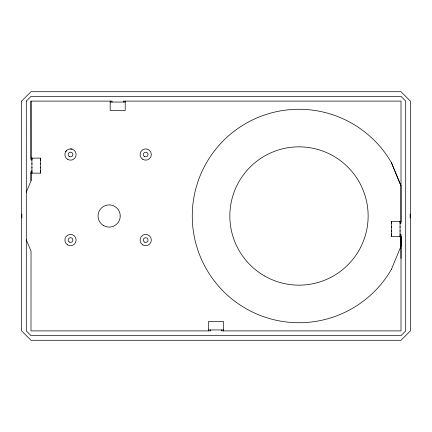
<?xml version="1.0" encoding="UTF-8"?>
<svg xmlns="http://www.w3.org/2000/svg" width="432" height="432" viewBox="0 0 432 432"><rect width="100%" height="100%" fill="white"/><g stroke="black" fill="none" stroke-linecap="round" stroke-linejoin="round"><path stroke-width="0.65" d="M26.298 192.224L31.039 180.781L30.991 171.272L31.93 171.272L31.93 170.516M30.991 173.146L40.387 173.146L40.387 158.123L30.996 158.123L30.991 159.997L31.93 159.997L31.93 158.123L31.93 173.146L31.93 172.141M110.182 101.11L110.182 110.5L125.21 110.5L125.21 101.11L125.21 102.049L110.182 102.049M112.061 102.049L112.061 101.11L30.991 101.11L30.996 158.123M123.331 102.049L123.331 101.11L401.009 101.11L401.009 223.274L400.07 223.274L400.07 221.4L400.07 236.423L400.07 235.418M208.489 330.89L208.489 321.5L223.511 321.5L223.511 330.89L223.511 329.951L208.489 329.951M210.362 329.951L210.362 330.89L30.991 330.89L31.039 251.219L26.298 239.776M221.638 329.951L221.638 330.89L401.009 330.89L401.009 234.549L400.07 234.549L400.07 233.793M401.009 258.347L401.009 236.423L391.613 236.423L391.613 221.4L401.009 221.4M400.977 236.12L401.009 246.181L391.408 269.363M400.977 221.368L400.977 185.819L391.408 162.643M21.859 214.045L21.859 217.955M410.141 217.966L410.141 214.034M65.632 151.713L66.528 150.547M400.977 185.819L391.408 162.637A106.72 106.72 0 0 0 230.386 134.249A106.72 106.72 0 0 0 230.386 297.751A106.72 106.72 0 0 0 391.408 269.357M70.513 148.894L71.971 149.089M30.991 101.11L31.023 158.015M31.034 172.746L31.039 180.781M400.07 226.562L400.07 227.254M400.07 230.575L400.07 231.26M391.613 221.4L391.613 223.274M391.613 226.562L391.613 227.254M391.613 230.575L391.613 231.26M391.613 233.793L391.613 234.549M391.613 235.418L391.613 236.423M40.387 158.123L40.387 160.321M40.387 163.285L40.387 163.976M40.387 167.292L40.387 167.983M40.387 170.516L40.387 171.272M40.387 172.141L40.387 173.146M31.93 163.285L31.93 163.976M31.93 167.292L31.93 167.983M21.6 101.11L21.6 330.89L30.991 340.281L401.009 340.281L410.4 330.89L410.4 101.11L401.009 91.719L30.991 91.719L21.6 101.11M26.298 101.11L26.298 330.89L30.991 335.588L401.009 335.588L405.702 330.89L405.702 101.11L401.009 96.412L30.991 96.412L26.298 101.11M264.411 275.886A69.152 69.152 0 0 0 368.134 216A69.152 69.152 0 0 0 264.411 156.114A69.152 69.152 0 0 0 264.411 275.886M103.588 225.617A11.108 11.108 0 0 0 120.247 216A11.108 11.108 0 0 0 103.588 206.383A11.108 11.108 0 0 0 103.588 225.617M142.879 159.413A5.638 5.638 0 0 0 151.335 154.532A5.638 5.638 0 0 0 142.879 149.65A5.638 5.638 0 0 0 142.879 159.413M142.884 244.928A5.638 5.638 0 0 0 151.335 240.046A5.638 5.638 0 0 0 142.884 235.165A5.638 5.638 0 0 0 142.884 244.928M67.694 244.928A5.638 5.638 0 0 0 76.151 240.046A5.638 5.638 0 0 0 67.694 235.165A5.638 5.638 0 0 0 67.694 244.928M67.694 159.413A5.638 5.638 0 0 0 76.151 154.532A5.638 5.638 0 0 0 67.694 149.65A5.638 5.638 0 0 0 67.694 159.413M69.341 242.082A2.349 2.349 0 0 0 72.862 240.046A2.349 2.349 0 0 0 69.341 238.016A2.349 2.349 0 0 0 69.341 242.082M144.526 242.082A2.349 2.349 0 0 0 148.046 240.046A2.349 2.349 0 0 0 144.526 238.016A2.349 2.349 0 0 0 144.526 242.082M69.341 156.562A2.349 2.349 0 0 0 72.862 154.532A2.349 2.349 0 0 0 69.341 152.496A2.349 2.349 0 0 0 69.341 156.562M144.526 156.562A2.349 2.349 0 0 0 148.046 154.532A2.349 2.349 0 0 0 144.526 152.496A2.349 2.349 0 0 0 144.526 156.562"/></g></svg>
